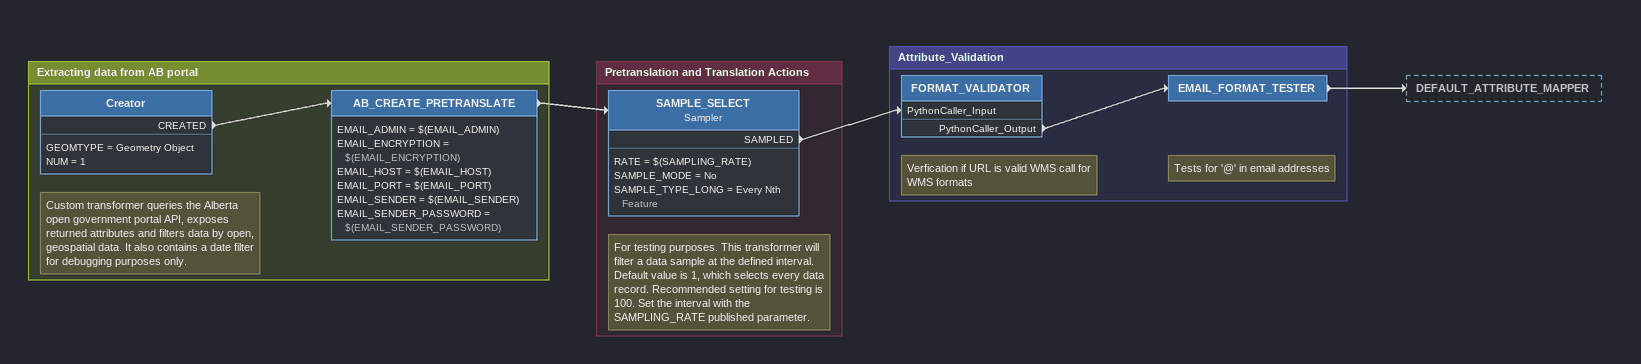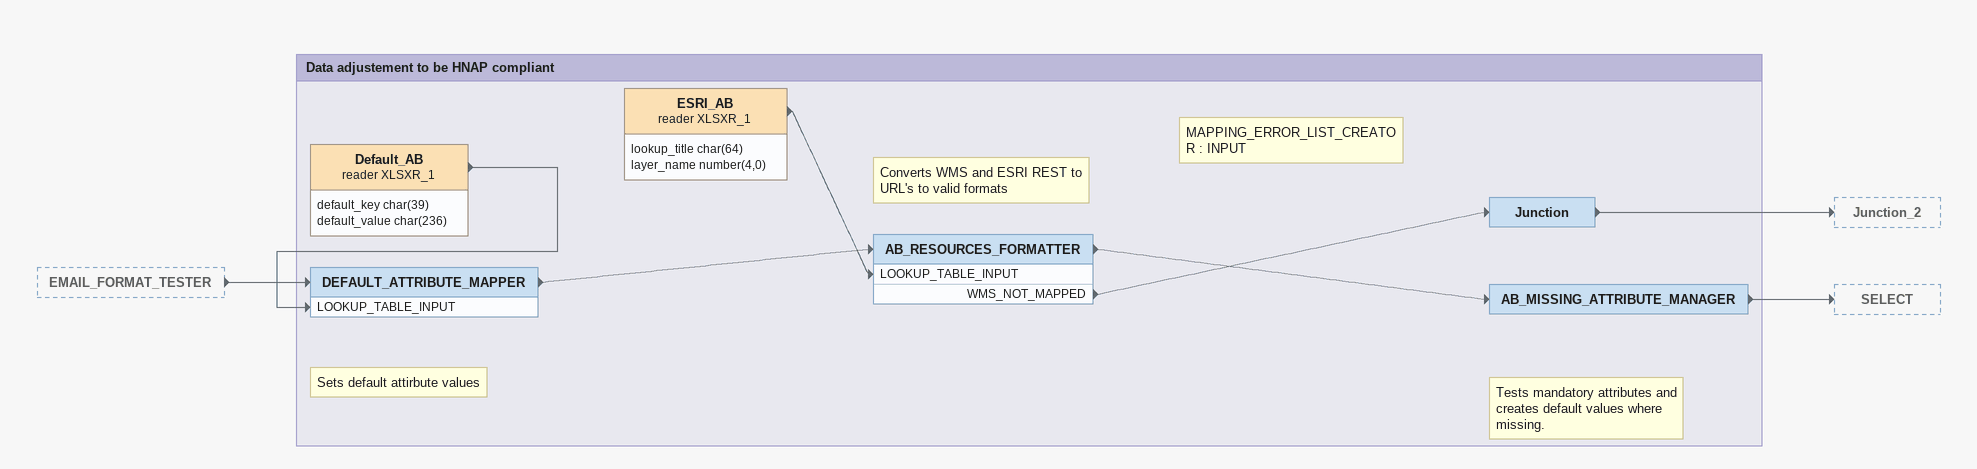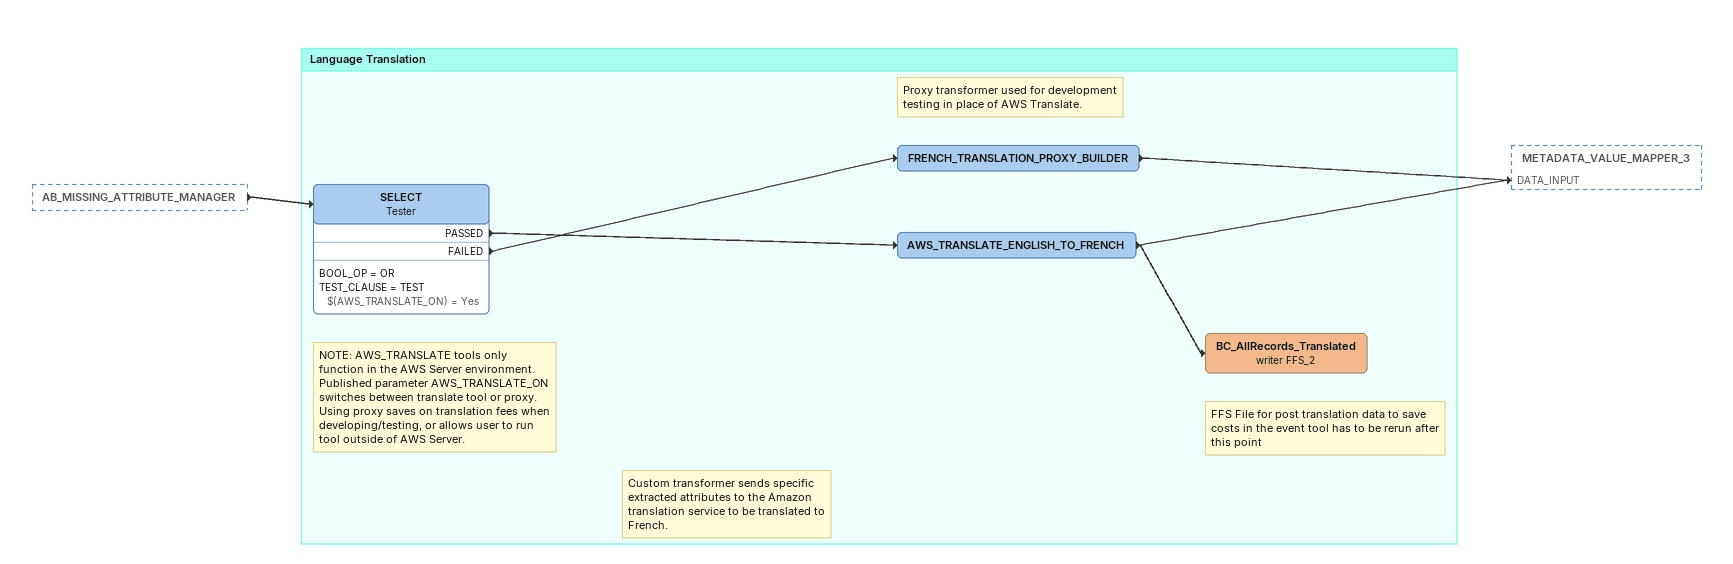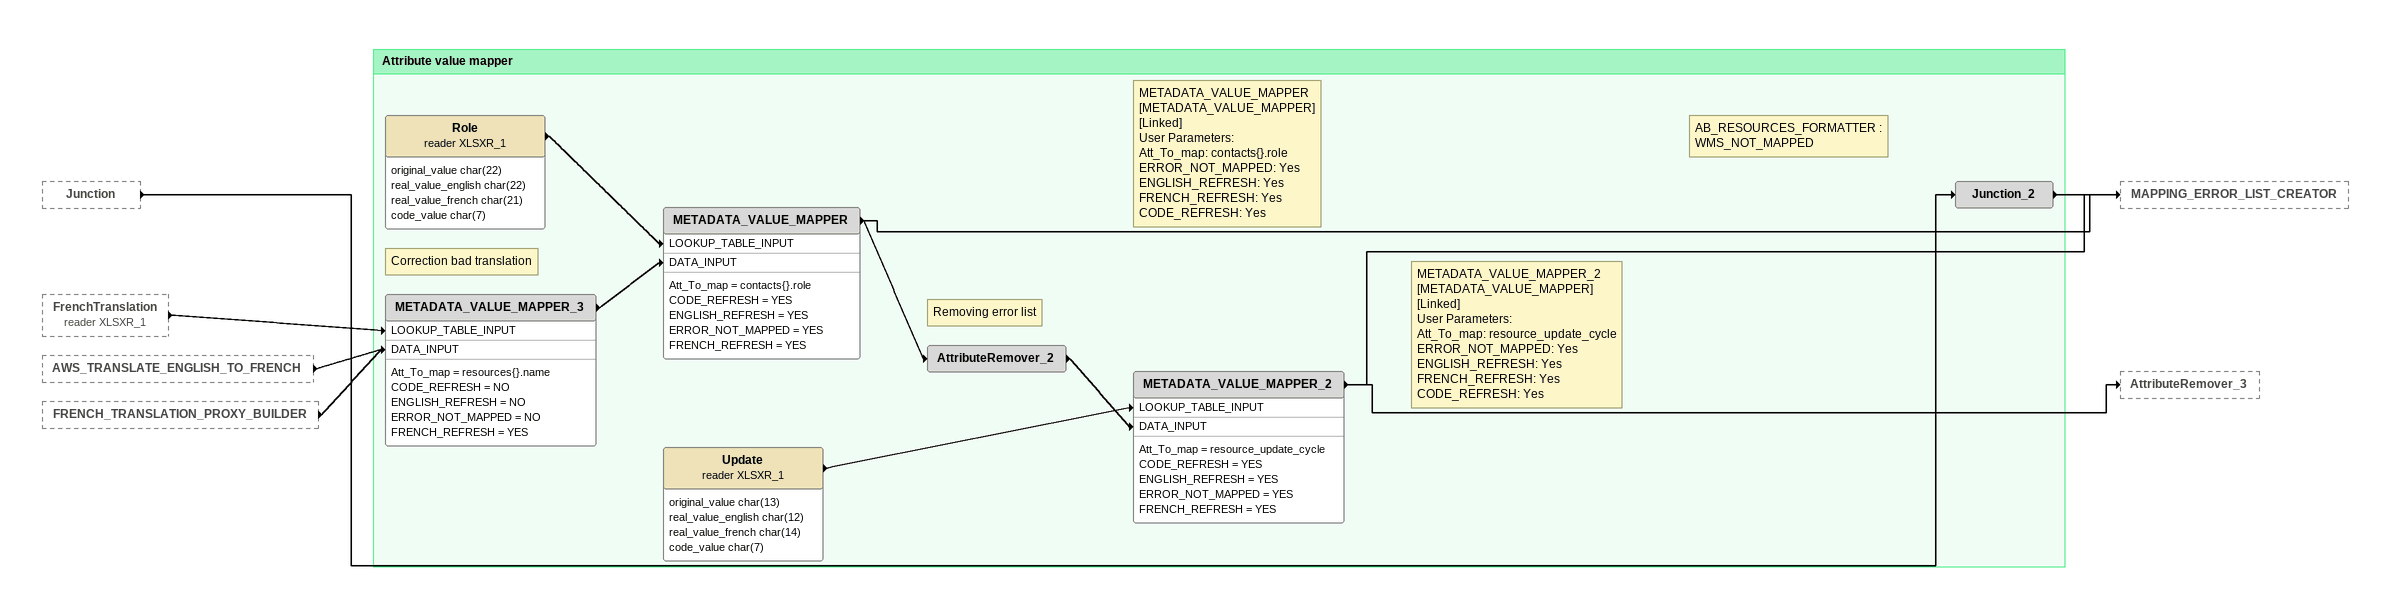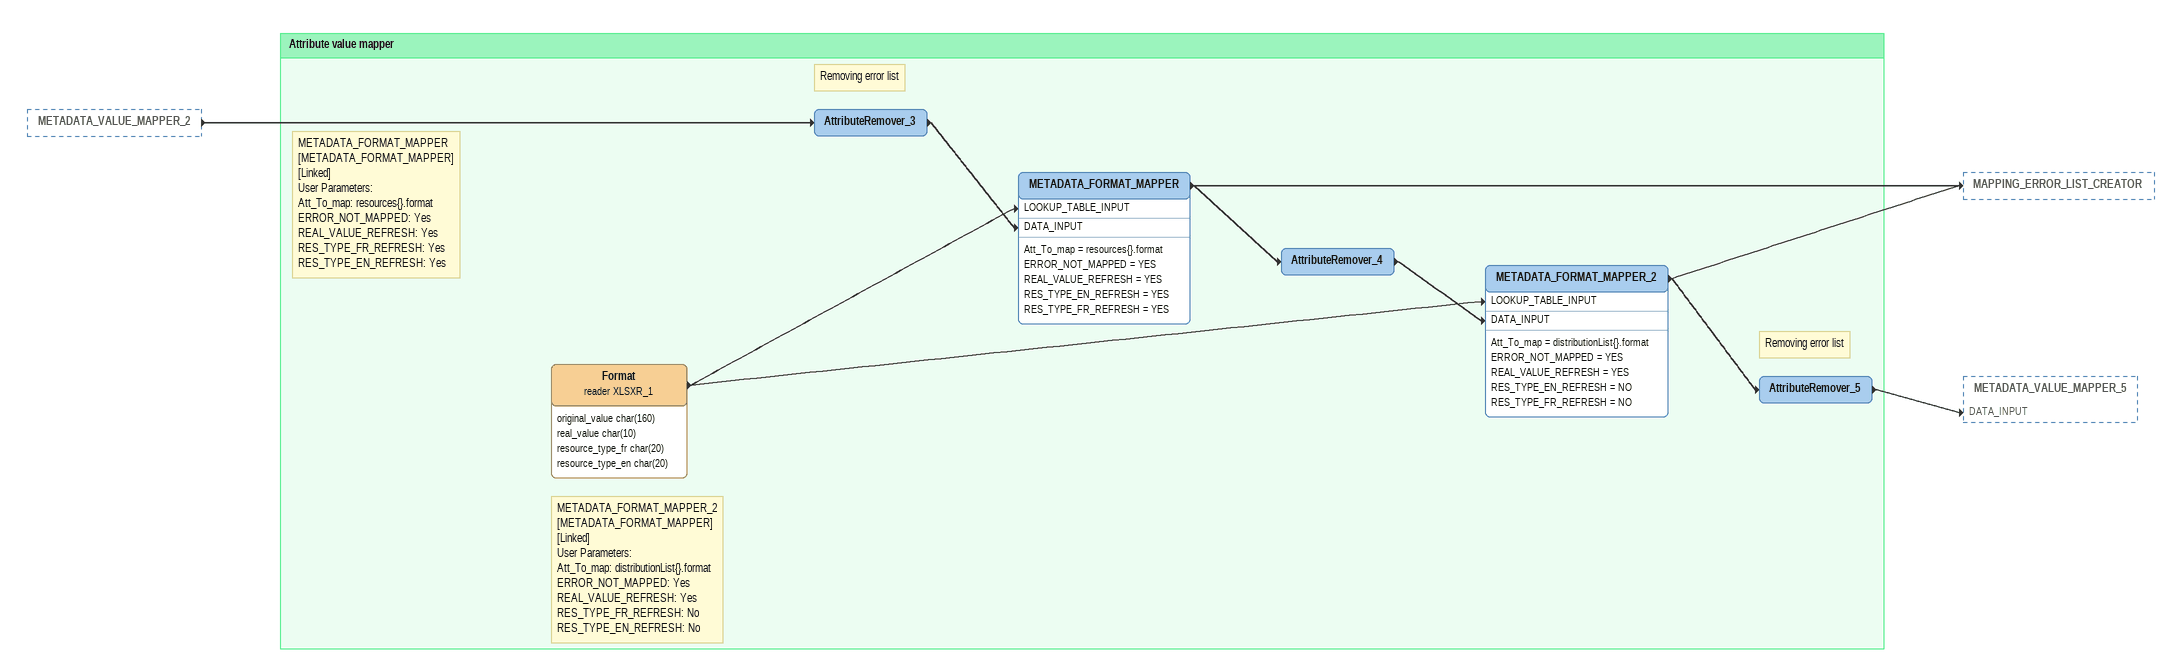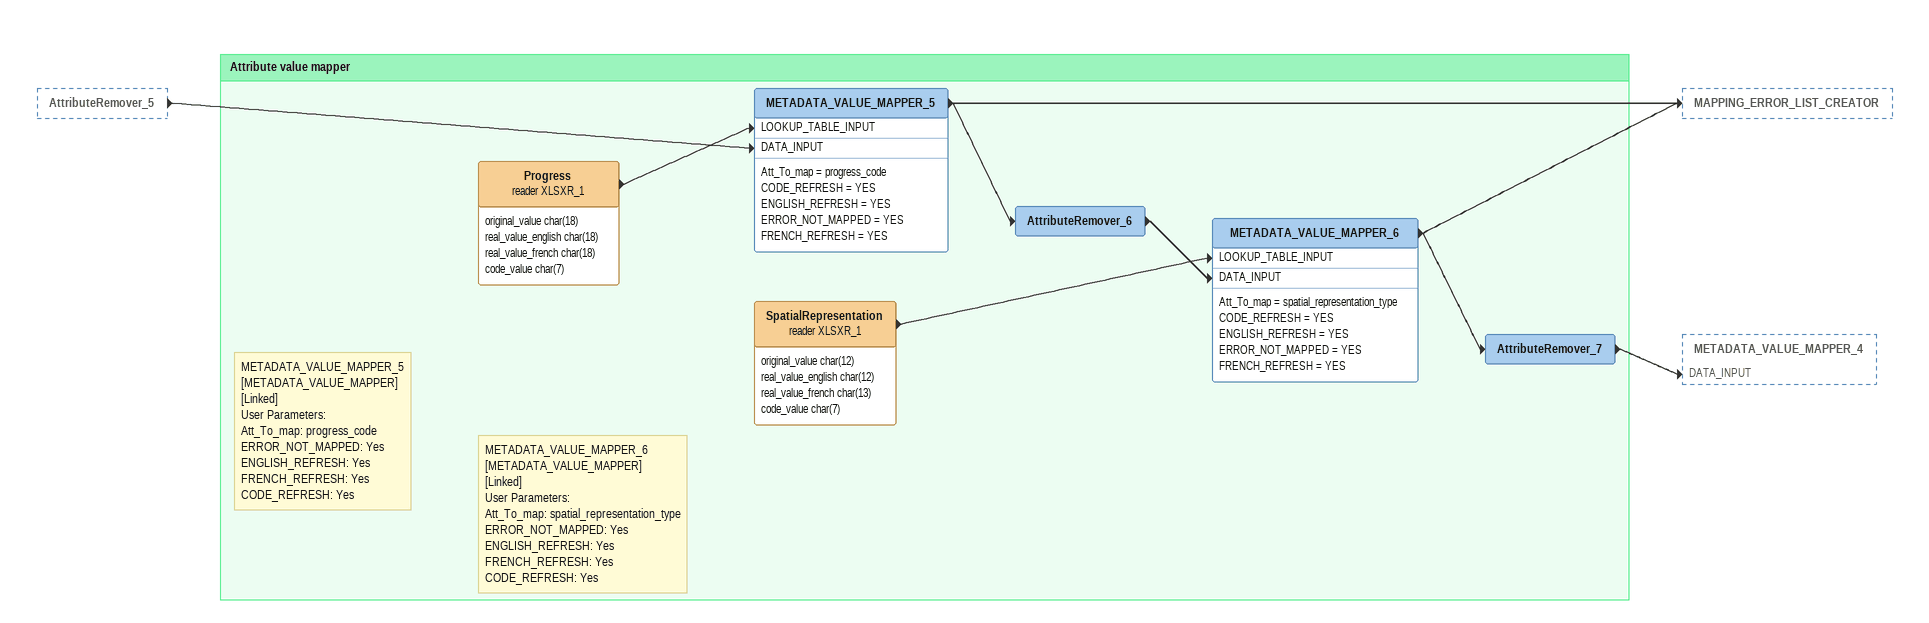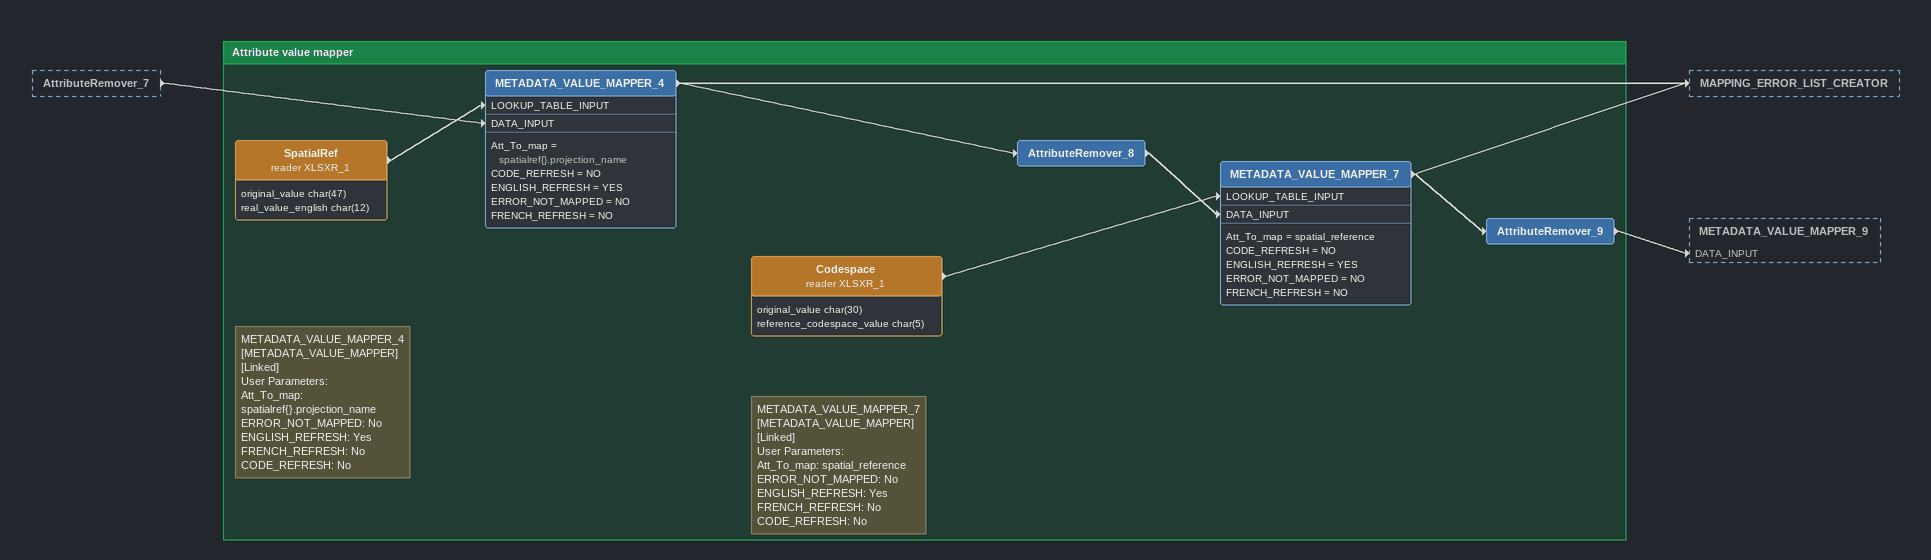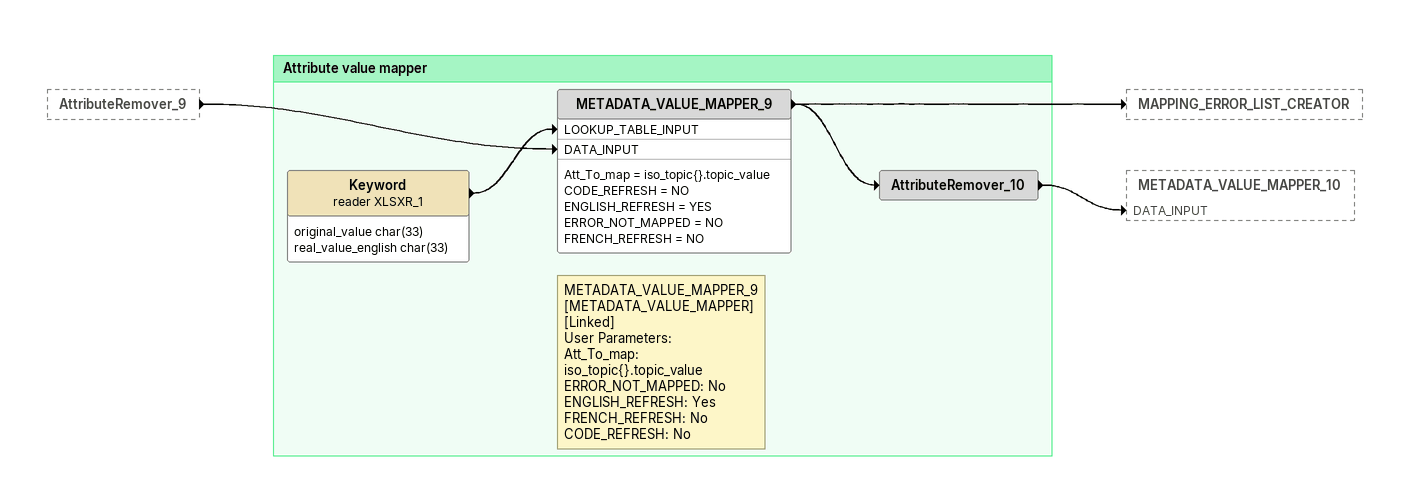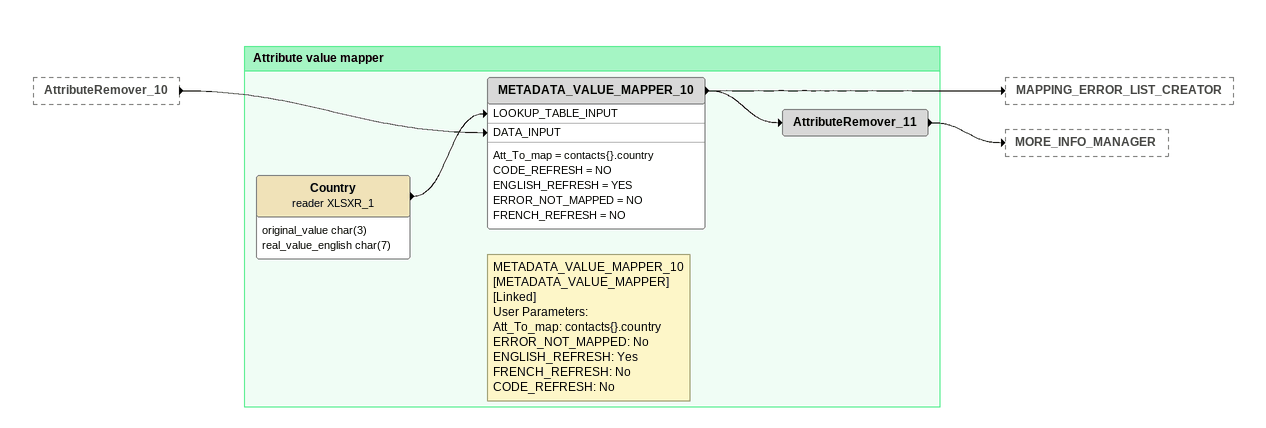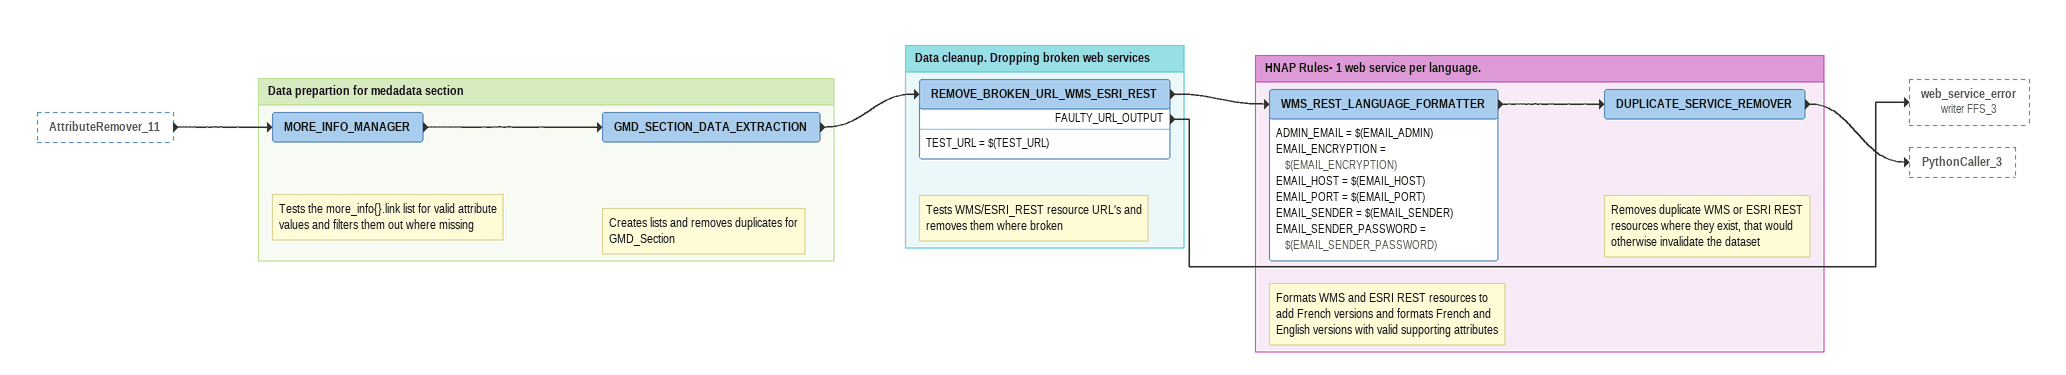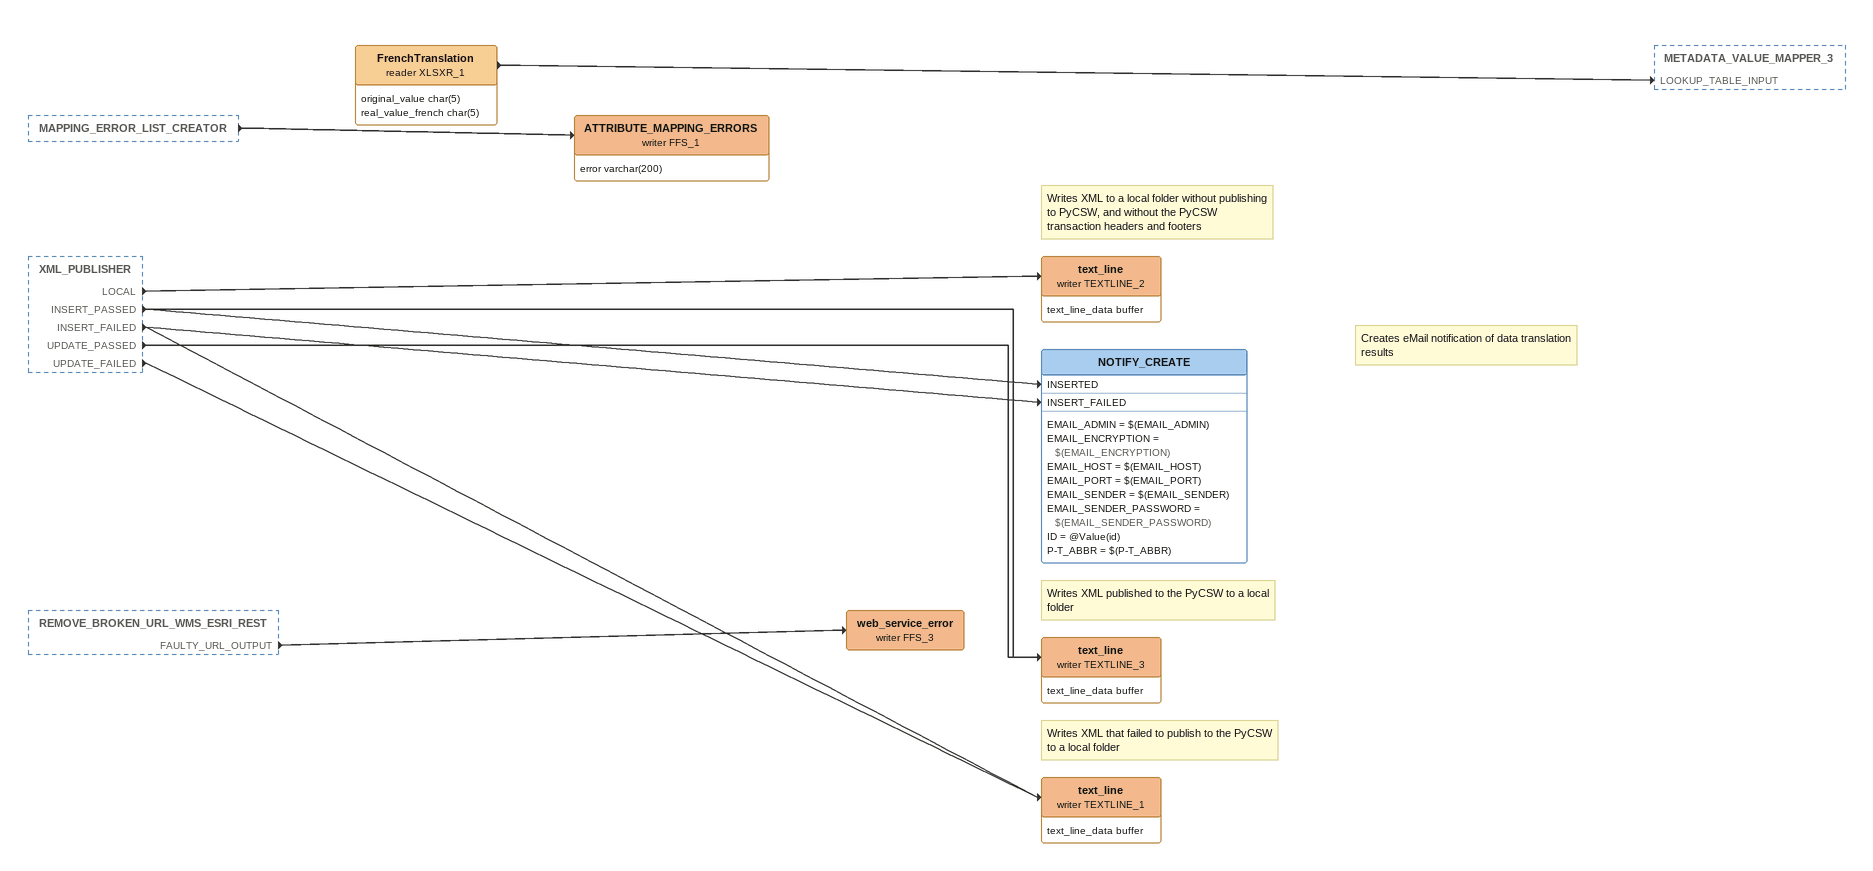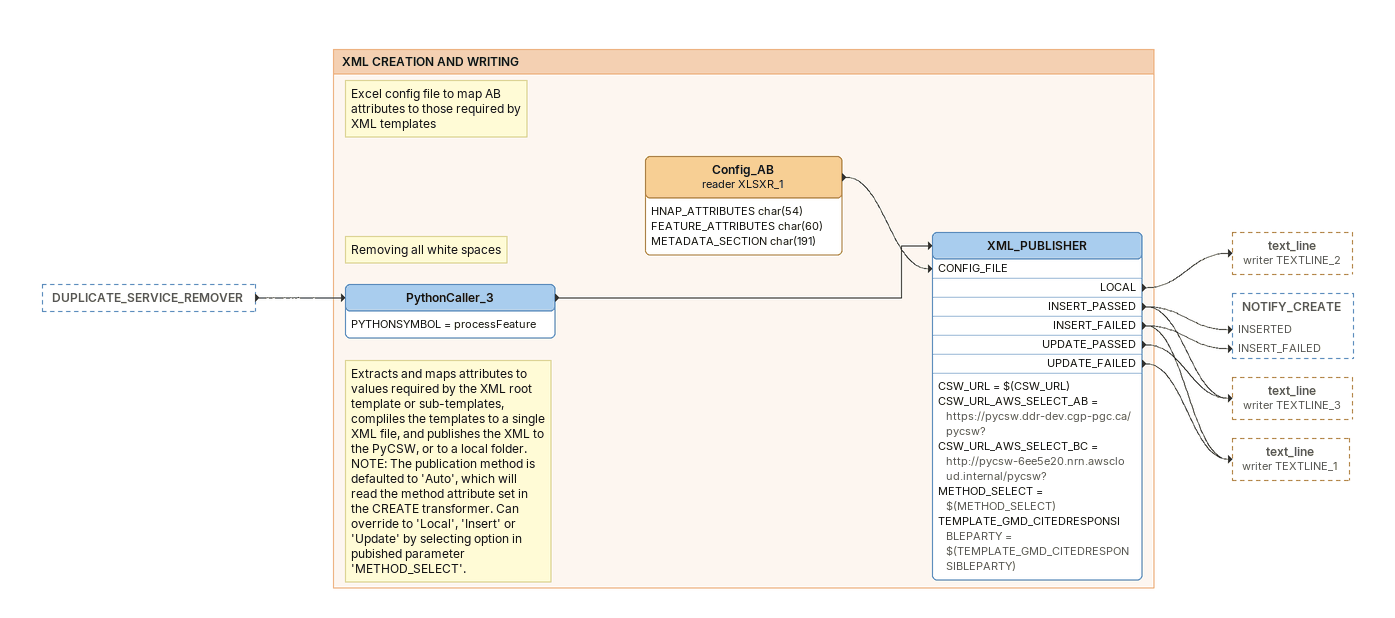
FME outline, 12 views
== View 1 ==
Bookmark: Extracting data from AB portal
Creator
    GEOMTYPE = Geometry Object
    NUM = 1
    CREATED -> AB_CREATE_PRETRANSLATE
Note: Custom transformer queries the Alberta open government portal API, exposes returned attributes and filters data by open, geospatial data. It also contains a date filter for debugging purposes only.
AB_CREATE_PRETRANSLATE
    EMAIL_ADMIN = $(EMAIL_ADMIN)
    EMAIL_ENCRYPTION = $(EMAIL_ENCRYPTION)
    EMAIL_HOST = $(EMAIL_HOST)
    EMAIL_PORT = $(EMAIL_PORT)
    EMAIL_SENDER = $(EMAIL_SENDER)
    EMAIL_SENDER_PASSWORD = $(EMAIL_SENDER_PASSWORD)
    -> SAMPLE_SELECT

Bookmark: Pretranslation and Translation Actions
Note: For testing purposes. This transformer will filter a data sample at the defined interval. Default value is 1, which selects every data record. Recommended setting for testing is 100. Set the interval with the SAMPLING_RATE published parameter.
SAMPLE_SELECT: Sampler
    RATE = $(SAMPLING_RATE)
    SAMPLE_MODE = No
    SAMPLE_TYPE_LONG = Every Nth Feature
    SAMPLED -> FORMAT_VALIDATOR [PythonCaller_Input]

Bookmark: Attribute_Validation
Note: Verfication if URL is valid WMS call for WMS formats
FORMAT_VALIDATOR
    PythonCaller_Output -> EMAIL_FORMAT_TESTER
Note: Tests for '@' in email addresses
EMAIL_FORMAT_TESTER
    -> DEFAULT_ATTRIBUTE_MAPPER

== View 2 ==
EMAIL_FORMAT_TESTER [outside]
    -> DEFAULT_ATTRIBUTE_MAPPER

Bookmark: Data adjustement to be HNAP compliant
Default_AB (reader XLSXR_1)
    attributes: default_key char(39), default_value char(236)
    -> DEFAULT_ATTRIBUTE_MAPPER [LOOKUP_TABLE_INPUT]
Note: Sets default attirbute values
DEFAULT_ATTRIBUTE_MAPPER
    -> AB_RESOURCES_FORMATTER
ESRI_AB (reader XLSXR_1)
    attributes: lookup_title char(64), layer_name number(4,0)
    -> AB_RESOURCES_FORMATTER [LOOKUP_TABLE_INPUT]
Note: Converts WMS and ESRI REST to URL's to valid formats
AB_RESOURCES_FORMATTER
    WMS_NOT_MAPPED -> Junction
    -> AB_MISSING_ATTRIBUTE_MANAGER
Note: MAPPING_ERROR_LIST_CREATOR : INPUT
Junction
    -> Junction_2
Note: Tests mandatory attributes and creates default values where missing.
AB_MISSING_ATTRIBUTE_MANAGER
    -> SELECT

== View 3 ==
AB_MISSING_ATTRIBUTE_MANAGER [outside]
    -> SELECT

Bookmark: Language Translation
Note: NOTE: AWS_TRANSLATE tools only function in the AWS Server environment. Published parameter AWS_TRANSLATE_ON switches between translate tool or proxy. Using proxy saves on translation fees when developing/testing, or allows user to run tool outside of AWS Server.
SELECT: Tester
    BOOL_OP = OR
    TEST_CLAUSE = TEST $(AWS_TRANSLATE_ON) = Yes
    PASSED -> AWS_TRANSLATE_ENGLISH_TO_FRENCH
    FAILED -> FRENCH_TRANSLATION_PROXY_BUILDER
Note: Proxy transformer used for development testing in place of AWS Translate.
FRENCH_TRANSLATION_PROXY_BUILDER
    -> METADATA_VALUE_MAPPER_3 [DATA_INPUT]
Note: Custom transformer sends specific extracted attributes to the Amazon translation service to be translated to French.
AWS_TRANSLATE_ENGLISH_TO_FRENCH
    -> BC_AllRecords_Translated (writer FFS_2)
    -> METADATA_VALUE_MAPPER_3 [DATA_INPUT]
Note: FFS File for post translation data to save costs in the event tool has to be rerun after this point
BC_AllRecords_Translated (writer FFS_2)

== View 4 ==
Junction [outside]
    -> Junction_2
FrenchTranslation (reader XLSXR_1) [outside]
    -> METADATA_VALUE_MAPPER_3 [LOOKUP_TABLE_INPUT]
AWS_TRANSLATE_ENGLISH_TO_FRENCH [outside]
    -> METADATA_VALUE_MAPPER_3 [DATA_INPUT]
FRENCH_TRANSLATION_PROXY_BUILDER [outside]
    -> METADATA_VALUE_MAPPER_3 [DATA_INPUT]

Bookmark: Attribute value mapper
Note: AB_RESOURCES_FORMATTER : WMS_NOT_MAPPED
Junction_2
    -> MAPPING_ERROR_LIST_CREATOR
Note: Correction bad translation
METADATA_VALUE_MAPPER_3
    Att_To_map = resources{}.name
    CODE_REFRESH = NO
    ENGLISH_REFRESH = NO
    ERROR_NOT_MAPPED = NO
    FRENCH_REFRESH = YES
    -> METADATA_VALUE_MAPPER [DATA_INPUT]
Role (reader XLSXR_1)
    attributes: original_value char(22), real_value_english char(22), real_value_french char(21), code_value char(7)
    -> METADATA_VALUE_MAPPER [LOOKUP_TABLE_INPUT]
Note: METADATA_VALUE_MAPPER [METADATA_VALUE_MAPPER] / [Linked] / User Parameters: / Att_To_map: contacts{}.role / ERROR_NOT_MAPPED: Yes / ENGLISH_REFRESH: Yes / FRENCH_REFRESH: Yes / CODE_REFRESH: Yes
METADATA_VALUE_MAPPER
    Att_To_map = contacts{}.role
    CODE_REFRESH = YES
    ENGLISH_REFRESH = YES
    ERROR_NOT_MAPPED = YES
    FRENCH_REFRESH = YES
    -> AttributeRemover_2
    -> MAPPING_ERROR_LIST_CREATOR
Note: Removing error list
AttributeRemover_2
    -> METADATA_VALUE_MAPPER_2 [DATA_INPUT]
Update (reader XLSXR_1)
    attributes: original_value char(13), real_value_english char(12), real_value_french char(14), code_value char(7)
    -> METADATA_VALUE_MAPPER_2 [LOOKUP_TABLE_INPUT]
Note: METADATA_VALUE_MAPPER_2 [METADATA_VALUE_MAPPER] / [Linked] / User Parameters: / Att_To_map: resource_update_cycle / ERROR_NOT_MAPPED: Yes / ENGLISH_REFRESH: Yes / FRENCH_REFRESH: Yes / CODE_REFRESH: Yes
METADATA_VALUE_MAPPER_2
    Att_To_map = resource_update_cycle
    CODE_REFRESH = YES
    ENGLISH_REFRESH = YES
    ERROR_NOT_MAPPED = YES
    FRENCH_REFRESH = YES
    -> MAPPING_ERROR_LIST_CREATOR
    -> AttributeRemover_3

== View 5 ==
METADATA_VALUE_MAPPER_2 [outside]
    -> AttributeRemover_3

Bookmark: Attribute value mapper
Note: Removing error list
AttributeRemover_3
    -> METADATA_FORMAT_MAPPER [DATA_INPUT]
Format (reader XLSXR_1)
    attributes: original_value char(160), real_value char(10), resource_type_fr char(20), resource_type_en char(20)
    -> METADATA_FORMAT_MAPPER [LOOKUP_TABLE_INPUT]
    -> METADATA_FORMAT_MAPPER_2 [LOOKUP_TABLE_INPUT]
Note: METADATA_FORMAT_MAPPER [METADATA_FORMAT_MAPPER] / [Linked] / User Parameters: / Att_To_map: resources{}.format / ERROR_NOT_MAPPED: Yes / REAL_VALUE_REFRESH: Yes / RES_TYPE_FR_REFRESH: Yes / RES_TYPE_EN_REFRESH: Yes
METADATA_FORMAT_MAPPER
    Att_To_map = resources{}.format
    ERROR_NOT_MAPPED = YES
    REAL_VALUE_REFRESH = YES
    RES_TYPE_EN_REFRESH = YES
    RES_TYPE_FR_REFRESH = YES
    -> AttributeRemover_4
    -> MAPPING_ERROR_LIST_CREATOR
AttributeRemover_4
    -> METADATA_FORMAT_MAPPER_2 [DATA_INPUT]
Note: METADATA_FORMAT_MAPPER_2 [METADATA_FORMAT_MAPPER] / [Linked] / User Parameters: / Att_To_map: distributionList{}.format / ERROR_NOT_MAPPED: Yes / REAL_VALUE_REFRESH: Yes / RES_TYPE_FR_REFRESH: No / RES_TYPE_EN_REFRESH: No
METADATA_FORMAT_MAPPER_2
    Att_To_map = distributionList{}.format
    ERROR_NOT_MAPPED = YES
    REAL_VALUE_REFRESH = YES
    RES_TYPE_EN_REFRESH = NO
    RES_TYPE_FR_REFRESH = NO
    -> AttributeRemover_5
    -> MAPPING_ERROR_LIST_CREATOR
Note: Removing error list
AttributeRemover_5
    -> METADATA_VALUE_MAPPER_5 [DATA_INPUT]

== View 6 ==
AttributeRemover_5 [outside]
    -> METADATA_VALUE_MAPPER_5 [DATA_INPUT]

Bookmark: Attribute value mapper
Progress (reader XLSXR_1)
    attributes: original_value char(18), real_value_english char(18), real_value_french char(18), code_value char(7)
    -> METADATA_VALUE_MAPPER_5 [LOOKUP_TABLE_INPUT]
Note: METADATA_VALUE_MAPPER_5 [METADATA_VALUE_MAPPER] / [Linked] / User Parameters: / Att_To_map: progress_code / ERROR_NOT_MAPPED: Yes / ENGLISH_REFRESH: Yes / FRENCH_REFRESH: Yes / CODE_REFRESH: Yes
METADATA_VALUE_MAPPER_5
    Att_To_map = progress_code
    CODE_REFRESH = YES
    ENGLISH_REFRESH = YES
    ERROR_NOT_MAPPED = YES
    FRENCH_REFRESH = YES
    -> AttributeRemover_6
    -> MAPPING_ERROR_LIST_CREATOR
AttributeRemover_6
    -> METADATA_VALUE_MAPPER_6 [DATA_INPUT]
SpatialRepresentation (reader XLSXR_1)
    attributes: original_value char(12), real_value_english char(12), real_value_french char(13), code_value char(7)
    -> METADATA_VALUE_MAPPER_6 [LOOKUP_TABLE_INPUT]
Note: METADATA_VALUE_MAPPER_6 [METADATA_VALUE_MAPPER] / [Linked] / User Parameters: / Att_To_map: spatial_representation_type / ERROR_NOT_MAPPED: Yes / ENGLISH_REFRESH: Yes / FRENCH_REFRESH: Yes / CODE_REFRESH: Yes
METADATA_VALUE_MAPPER_6
    Att_To_map = spatial_representation_type
    CODE_REFRESH = YES
    ENGLISH_REFRESH = YES
    ERROR_NOT_MAPPED = YES
    FRENCH_REFRESH = YES
    -> MAPPING_ERROR_LIST_CREATOR
    -> AttributeRemover_7
AttributeRemover_7
    -> METADATA_VALUE_MAPPER_4 [DATA_INPUT]

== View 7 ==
AttributeRemover_7 [outside]
    -> METADATA_VALUE_MAPPER_4 [DATA_INPUT]

Bookmark: Attribute value mapper
SpatialRef (reader XLSXR_1)
    attributes: original_value char(47), real_value_english char(12)
    -> METADATA_VALUE_MAPPER_4 [LOOKUP_TABLE_INPUT]
Note: METADATA_VALUE_MAPPER_4 [METADATA_VALUE_MAPPER] / [Linked] / User Parameters: / Att_To_map: spatialref{}.projection_name / ERROR_NOT_MAPPED: No / ENGLISH_REFRESH: Yes / FRENCH_REFRESH: No / CODE_REFRESH: No
METADATA_VALUE_MAPPER_4
    Att_To_map = spatialref{}.projection_name
    CODE_REFRESH = NO
    ENGLISH_REFRESH = YES
    ERROR_NOT_MAPPED = NO
    FRENCH_REFRESH = NO
    -> MAPPING_ERROR_LIST_CREATOR
    -> AttributeRemover_8
AttributeRemover_8
    -> METADATA_VALUE_MAPPER_7 [DATA_INPUT]
Codespace (reader XLSXR_1)
    attributes: original_value char(30), reference_codespace_value char(5)
    -> METADATA_VALUE_MAPPER_7 [LOOKUP_TABLE_INPUT]
Note: METADATA_VALUE_MAPPER_7 [METADATA_VALUE_MAPPER] / [Linked] / User Parameters: / Att_To_map: spatial_reference / ERROR_NOT_MAPPED: No / ENGLISH_REFRESH: Yes / FRENCH_REFRESH: No / CODE_REFRESH: No
METADATA_VALUE_MAPPER_7
    Att_To_map = spatial_reference
    CODE_REFRESH = NO
    ENGLISH_REFRESH = YES
    ERROR_NOT_MAPPED = NO
    FRENCH_REFRESH = NO
    -> MAPPING_ERROR_LIST_CREATOR
    -> AttributeRemover_9
AttributeRemover_9
    -> METADATA_VALUE_MAPPER_9 [DATA_INPUT]

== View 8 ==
AttributeRemover_9 [outside]
    -> METADATA_VALUE_MAPPER_9 [DATA_INPUT]

Bookmark: Attribute value mapper
Keyword (reader XLSXR_1)
    attributes: original_value char(33), real_value_english char(33)
    -> METADATA_VALUE_MAPPER_9 [LOOKUP_TABLE_INPUT]
Note: METADATA_VALUE_MAPPER_9 [METADATA_VALUE_MAPPER] / [Linked] / User Parameters: / Att_To_map: iso_topic{}.topic_value / ERROR_NOT_MAPPED: No / ENGLISH_REFRESH: Yes / FRENCH_REFRESH: No / CODE_REFRESH: No
METADATA_VALUE_MAPPER_9
    Att_To_map = iso_topic{}.topic_value
    CODE_REFRESH = NO
    ENGLISH_REFRESH = YES
    ERROR_NOT_MAPPED = NO
    FRENCH_REFRESH = NO
    -> AttributeRemover_10
    -> MAPPING_ERROR_LIST_CREATOR
AttributeRemover_10
    -> METADATA_VALUE_MAPPER_10 [DATA_INPUT]

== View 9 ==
AttributeRemover_10 [outside]
    -> METADATA_VALUE_MAPPER_10 [DATA_INPUT]

Bookmark: Attribute value mapper
Country (reader XLSXR_1)
    attributes: original_value char(3), real_value_english char(7)
    -> METADATA_VALUE_MAPPER_10 [LOOKUP_TABLE_INPUT]
Note: METADATA_VALUE_MAPPER_10 [METADATA_VALUE_MAPPER] / [Linked] / User Parameters: / Att_To_map: contacts{}.country / ERROR_NOT_MAPPED: No / ENGLISH_REFRESH: Yes / FRENCH_REFRESH: No / CODE_REFRESH: No
METADATA_VALUE_MAPPER_10
    Att_To_map = contacts{}.country
    CODE_REFRESH = NO
    ENGLISH_REFRESH = YES
    ERROR_NOT_MAPPED = NO
    FRENCH_REFRESH = NO
    -> AttributeRemover_11
    -> MAPPING_ERROR_LIST_CREATOR
AttributeRemover_11
    -> MORE_INFO_MANAGER

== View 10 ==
AttributeRemover_11 [outside]
    -> MORE_INFO_MANAGER

Bookmark: Data prepartion for medadata section
Note: Tests the more_info{}.link list for valid attribute values and filters them out where missing
MORE_INFO_MANAGER
    -> GMD_SECTION_DATA_EXTRACTION
Note: Creates lists and removes duplicates for GMD_Section
GMD_SECTION_DATA_EXTRACTION
    -> REMOVE_BROKEN_URL_WMS_ESRI_REST

Bookmark: Data cleanup. Dropping broken web services
Note: Tests WMS/ESRI_REST resource URL's and removes them where broken
REMOVE_BROKEN_URL_WMS_ESRI_REST
    TEST_URL = $(TEST_URL)
    -> WMS_REST_LANGUAGE_FORMATTER
    FAULTY_URL_OUTPUT -> web_service_error (writer FFS_3)

Bookmark: HNAP Rules- 1 web service per language.
Note: Formats WMS and ESRI REST resources to add French versions and formats French and English versions with valid supporting attributes
WMS_REST_LANGUAGE_FORMATTER
    ADMIN_EMAIL = $(EMAIL_ADMIN)
    EMAIL_ENCRYPTION = $(EMAIL_ENCRYPTION)
    EMAIL_HOST = $(EMAIL_HOST)
    EMAIL_PORT = $(EMAIL_PORT)
    EMAIL_SENDER = $(EMAIL_SENDER)
    EMAIL_SENDER_PASSWORD = $(EMAIL_SENDER_PASSWORD)
    -> DUPLICATE_SERVICE_REMOVER
Note: Removes duplicate WMS or ESRI REST resources where they exist, that would otherwise invalidate the dataset
DUPLICATE_SERVICE_REMOVER
    -> PythonCaller_3

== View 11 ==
MAPPING_ERROR_LIST_CREATOR [outside]
    -> ATTRIBUTE_MAPPING_ERRORS (writer FFS_1)
XML_PUBLISHER [outside]
    LOCAL -> text_line (writer TEXTLINE_2)
    INSERT_PASSED -> NOTIFY_CREATE [INSERTED]
    INSERT_PASSED -> text_line (writer TEXTLINE_3)
    INSERT_FAILED -> NOTIFY_CREATE [INSERT_FAILED]
    INSERT_FAILED -> text_line (writer TEXTLINE_1)
    UPDATE_PASSED -> text_line (writer TEXTLINE_3)
    UPDATE_FAILED -> text_line (writer TEXTLINE_1)
REMOVE_BROKEN_URL_WMS_ESRI_REST [outside]
    FAULTY_URL_OUTPUT -> web_service_error (writer FFS_3)
FrenchTranslation (reader XLSXR_1)
    attributes: original_value char(5), real_value_french char(5)
    -> METADATA_VALUE_MAPPER_3 [LOOKUP_TABLE_INPUT]
web_service_error (writer FFS_3)
ATTRIBUTE_MAPPING_ERRORS (writer FFS_1)
    attributes: error varchar(200)
Note: Writes XML to a local folder without publishing to PyCSW, and without the PyCSW transaction headers and footers
text_line (writer TEXTLINE_2)
    attributes: text_line_data buffer
Note: Creates eMail notification of data translation results
NOTIFY_CREATE
    EMAIL_ADMIN = $(EMAIL_ADMIN)
    EMAIL_ENCRYPTION = $(EMAIL_ENCRYPTION)
    EMAIL_HOST = $(EMAIL_HOST)
    EMAIL_PORT = $(EMAIL_PORT)
    EMAIL_SENDER = $(EMAIL_SENDER)
    EMAIL_SENDER_PASSWORD = $(EMAIL_SENDER_PASSWORD)
    ID = @Value(id)
    P-T_ABBR = $(P-T_ABBR)
Note: Writes XML published to the PyCSW to a local folder
text_line (writer TEXTLINE_3)
    attributes: text_line_data buffer
Note: Writes XML that failed to publish to the PyCSW to a local folder
text_line (writer TEXTLINE_1)
    attributes: text_line_data buffer

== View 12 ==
DUPLICATE_SERVICE_REMOVER [outside]
    -> PythonCaller_3

Bookmark: XML CREATION AND WRITING
Note: Extracts and maps attributes to values required by the XML root template or sub-templates, compliles the templates to a single XML file, and publishes the XML to the PyCSW, or to a local folder. / NOTE: The publication method is defaulted to 'Auto', which will read the method attribute set in the CREATE transformer. Can override to 'Local', 'Insert' or 'Update' by selecting option in pubished parameter 'METHOD_SELECT'.
Note: Removing all white spaces
PythonCaller_3
    PYTHONSYMBOL = processFeature
    -> XML_PUBLISHER
Note: Excel config file to map AB attributes to those required by XML templates
Config_AB (reader XLSXR_1)
    attributes: HNAP_ATTRIBUTES char(54), FEATURE_ATTRIBUTES char(60), METADATA_SECTION char(191)
    -> XML_PUBLISHER [CONFIG_FILE]
XML_PUBLISHER
    CSW_URL = $(CSW_URL)
    CSW_URL_AWS_SELECT_AB = https://pycsw.ddr-dev.cgp-pgc.ca/pycsw?
    CSW_URL_AWS_SELECT_BC = http://pycsw-6ee5e20.nrn.awscloud.internal/pycsw?
    METHOD_SELECT = $(METHOD_SELECT)
    TEMPLATE_GMD_CITEDRESPONSIBLEPARTY = $(TEMPLATE_GMD_CITEDRESPONSIBLEPARTY)
    LOCAL -> text_line (writer TEXTLINE_2)
    INSERT_PASSED -> NOTIFY_CREATE [INSERTED]
    INSERT_PASSED -> text_line (writer TEXTLINE_3)
    INSERT_FAILED -> NOTIFY_CREATE [INSERT_FAILED]
    INSERT_FAILED -> text_line (writer TEXTLINE_1)
    UPDATE_PASSED -> text_line (writer TEXTLINE_3)
    UPDATE_FAILED -> text_line (writer TEXTLINE_1)
